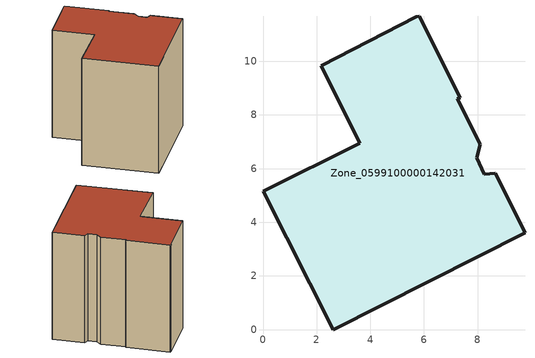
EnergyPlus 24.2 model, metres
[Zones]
Zone_0599100000142031
 floor ground (C_G): 5.7,11.65 5.81,11.67 7.34,8.64 7.24,8.6 8.1,6.91 7.97,6.41 8.25,5.79 8.65,5.82 9.76,3.61 2.62,0 0,5.16 3.61,6.94 2.17,9.83 z2.7
 wall outside (C_F): 3.61,6.94 0,5.16 2.62,0 9.76,3.61 8.65,5.82 8.25,5.79 7.97,6.41 8.1,6.91 7.24,8.6 7.34,8.64 5.81,11.67 5.7,11.65 2.17,9.83 3.61,6.94 z2.7:11.5
 roof outside (C_R): 5.7,11.65 2.17,9.83 3.61,6.94 0,5.16 2.62,0 9.76,3.61 8.65,5.82 8.25,5.79 7.97,6.41 8.1,6.91 7.24,8.6 7.34,8.64 5.81,11.67 z11.5
[BUILDING]
Pand.0599100000142031: North Axis=0; Terrain=City; Loads Convergence Tolerance Value=0.04; Temperature Convergence Tolerance Value=0.4; Solar Distribution=FullExterior; Maximum Number of Warmup Days=25; Minimum Number of Warmup Days=1
[Site:Location]
Rotterdam.The.Hague.AP_ZH_NLD Design_Conditions: Latitude=51.96; Longitude=4.45; Time Zone=1; Elevation=-4.5
[SITE:GROUNDTEMPERATURE:BUILDINGSURFACE]
18, 18, 18, 18, 18, 18, 18, 18, 18, 18, 18, 18
[MATERIAL] Thermal Absorptance=0.9; Solar Absorptance=0.7; Visible Absorptance=0.7
Name | Roughness | Thickness | Conductivity | Density | Specific Heat
G.TI.1946 | MediumSmooth | 0.15 | 1 | 540 | 1210
F.TI.1946 | Rough | 0.3 | 0.857143 | 1920 | 840
R.TI.1946 | MediumRough | 0.2 | 0.1 | 1500 | 1000
[CONSTRUCTION]
C_G: G.TI.1946
C_F: F.TI.1946
C_R: R.TI.1946
[ZONE]
Zone_0599100000142031: Type=1; Multiplier=1; Ceiling Height=Autocalculate; Volume=Autocalculate; Floor Area=autocalculate; Part of Total Floor Area=Yes
[ZONEINFILTRATION:DESIGNFLOWRATE]
Infil_Zone_0599100000142031: Zone or ZoneList or Space or SpaceList=Zone_0599100000142031; Schedule=AlwaysOn; Design Flow Rate Calculation Method=Flow/Area; Flow Rate per Floor Area=0.003; Constant Term Coefficient=1; Temperature Term Coefficient=0; Velocity Term Coefficient=0; Velocity Squared Term Coefficient=0
[HVACTEMPLATE:ZONE:IDEALLOADSAIRSYSTEM]
Zone_0599100000142031: Maximum Heating Supply Air Temperature=50; Minimum Cooling Supply Air Temperature=13; Maximum Heating Supply Air Humidity Ratio=0.0156; Minimum Cooling Supply Air Humidity Ratio=0.0077; Heating Limit=NoLimit; Cooling Limit=NoLimit; Dehumidification Control Type=ConstantSensibleHeatRatio; Cooling Sensible Heat Ratio=0.7; Dehumidification Setpoint=60; Humidification Control Type=None; Humidification Setpoint=30; Outdoor Air Method=None; Outdoor Air Flow Rate per Person=0.00944; Outdoor Air Flow Rate per Zone Floor Area=0; Outdoor Air Flow Rate per Zone=0; Demand Controlled Ventilation Type=None; Outdoor Air Economizer Type=NoEconomizer; Heat Recovery Type=None; Sensible Heat Recovery Effectiveness=0.7; Latent Heat Recovery Effectiveness=0.65
[ZONECONTROL:THERMOSTAT]
ThermostatControl_Zone_0599100000142031: Zone or ZoneList=Zone_0599100000142031; Control Type Schedule=DualSetpointControlType; Control 1=Thermostat_Zone_0599100000142031; Temperature Difference Between Cutout And Setpoint=0
[THERMOSTATSETPOINT:DUALSETPOINT]
Thermostat_Zone_0599100000142031: Heating Setpoint Temperature Schedule=HeatingSetpoint_Zone_0599100000142031; Cooling Setpoint Temperature Schedule=CoolingSetpoint_Zone_0599100000142031
[SCHEDULE:COMPACT]
HeatingSetpoint_Zone_0599100000142031: Through: 12/31, For: AllDays, Until: 24:00, 21
CoolingSetpoint_Zone_0599100000142031: Through: 12/31, For: AllDays, Until: 24:00, 24
DualSetpointControlType: Through: 12/31, For: AllDays, Until: 24:00, 4
AlwaysOn: Through: 12/31, For: AllDays, Until: 24:00, 1
